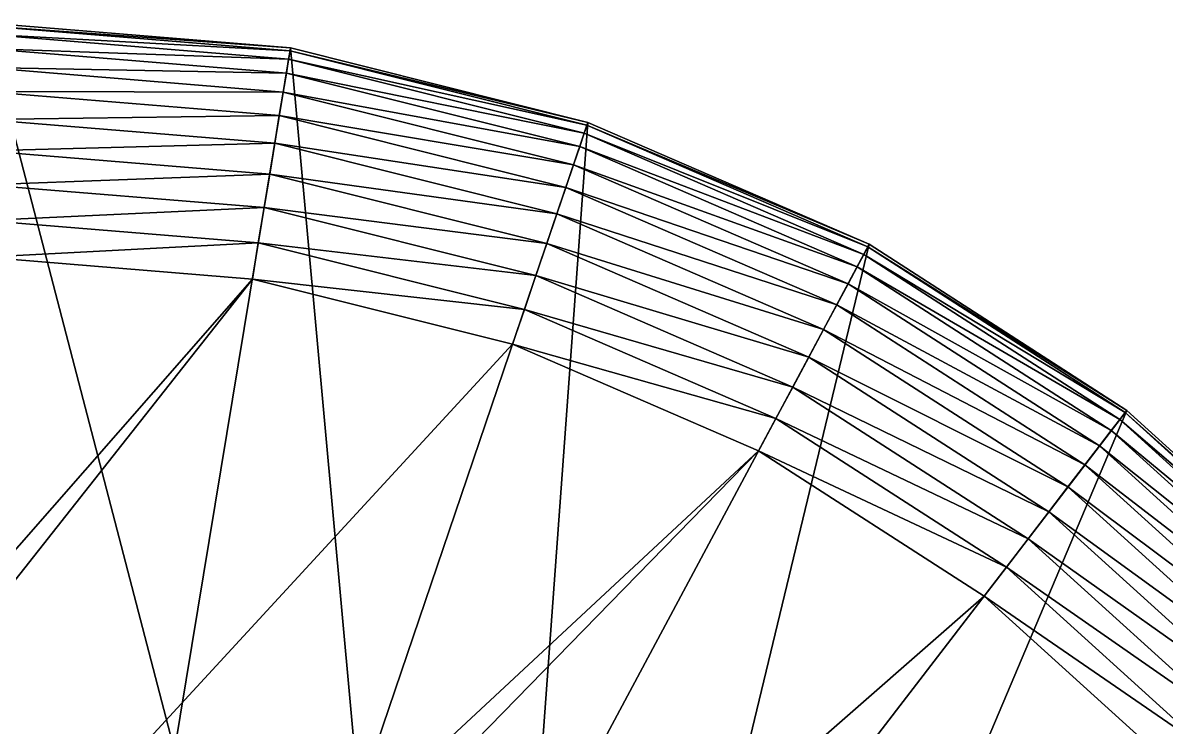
# Model space of a CAD drawing. Header units: millimetres. Extents: x 19.3 to 105.6, y 153.8 to 217.3.
# Drawn here: x 98.153 to 102.025, y 214.906 to 217.292 of the extents above; entities that cross this region are included whole.
import ezdxf

# ---------------------------------------------------------------- set-up
doc = ezdxf.new("R2010")
doc.units = ezdxf.units.MM
doc.layers.get('0').update_dxf_attribs({"color": 132, "linetype": 'CONTINUOUS'})

msp = doc.modelspace()

# ---------------------------------------------------------------- linework, layer by layer
at = {"invisible_edges": 16}
for points in [[(99.0597, 217.2073, 20.6375), (99.0597, 217.2073, 2.3749), (98.025, 217.2922, 2.3749)], [(99.0597, 217.2073, 20.6375), (98.025, 217.2922, 2.3749), (98.025, 217.2922, 20.6375)], [(99.0597, 217.2073, 2.3749), (98.6665, 214.8265, 2.3749), (98.025, 217.2922, 2.3749)], [(98.025, 217.2922, 2.3749), (98.6665, 214.8265, 2.3749), (98.025, 214.8792, 2.3749)], [(98.025, 217.2824, 20.7617), (99.0597, 217.2073, 20.6375), (98.025, 217.2922, 20.6375)], [(98.025, 217.2533, 20.8828), (99.0581, 217.1976, 20.7617), (98.025, 217.2824, 20.7617)], [(98.025, 217.2824, 20.7617), (99.0581, 217.1976, 20.7617), (99.0597, 217.2073, 20.6375)], [(98.025, 217.2056, 20.9979), (99.0534, 217.169, 20.8828), (98.025, 217.2533, 20.8828)], [(98.025, 217.2533, 20.8828), (99.0534, 217.169, 20.8828), (99.0581, 217.1976, 20.7617)], [(98.025, 217.1405, 21.1041), (99.0456, 217.1219, 20.9979), (98.025, 217.2056, 20.9979)], [(98.025, 217.2056, 20.9979), (99.0456, 217.1219, 20.9979), (99.0534, 217.169, 20.8828)], [(99.0597, 217.2073, 2.3749), (99.2909, 214.6701, 2.3749), (98.6665, 214.8265, 2.3749)], [(99.0534, 217.169, 20.8828), (100.0636, 216.9457, 20.7617), (99.0581, 217.1976, 20.7617)], [(99.0581, 217.1976, 20.7617), (100.0668, 216.9549, 20.6375), (99.0597, 217.2073, 20.6375)], [(99.0581, 217.1976, 20.7617), (100.0636, 216.9457, 20.7617), (100.0668, 216.9549, 20.6375)], [(100.0668, 216.9549, 20.6375), (100.0668, 216.9549, 2.3749), (99.0597, 217.2073, 2.3749)], [(100.0668, 216.9549, 20.6375), (99.0597, 217.2073, 2.3749), (99.0597, 217.2073, 20.6375)], [(100.0668, 216.9549, 2.3749), (99.2909, 214.6701, 2.3749), (99.0597, 217.2073, 2.3749)], [(99.0456, 217.1219, 20.9979), (100.0543, 216.9182, 20.8828), (99.0534, 217.169, 20.8828)], [(99.0534, 217.169, 20.8828), (100.0543, 216.9182, 20.8828), (100.0636, 216.9457, 20.7617)], [(98.025, 217.0597, 21.1988), (99.035, 217.0577, 21.1041), (98.025, 217.1405, 21.1041)], [(98.025, 217.1405, 21.1041), (99.035, 217.0577, 21.1041), (99.0456, 217.1219, 20.9979)], [(99.035, 217.0577, 21.1041), (100.039, 216.873, 20.9979), (99.0456, 217.1219, 20.9979)], [(99.0456, 217.1219, 20.9979), (100.039, 216.873, 20.9979), (100.0543, 216.9182, 20.8828)], [(98.025, 216.965, 21.2797), (99.0218, 216.9779, 21.1988), (98.025, 217.0597, 21.1988)], [(98.025, 217.0597, 21.1988), (99.0218, 216.9779, 21.1988), (99.035, 217.0577, 21.1041)], [(99.0218, 216.9779, 21.1988), (100.018, 216.8114, 21.1041), (99.035, 217.0577, 21.1041)], [(99.035, 217.0577, 21.1041), (100.018, 216.8114, 21.1041), (100.039, 216.873, 20.9979)], [(98.025, 216.965, 21.2797), (99.0064, 216.8845, 21.2797), (99.0218, 216.9779, 21.1988)], [(98.025, 216.8588, 21.3447), (99.0064, 216.8845, 21.2797), (98.025, 216.965, 21.2797)], [(99.0064, 216.8845, 21.2797), (99.992, 216.7348, 21.1988), (99.0218, 216.9779, 21.1988)], [(99.0218, 216.9779, 21.1988), (99.992, 216.7348, 21.1988), (100.018, 216.8114, 21.1041)], [(100.0668, 216.9549, 2.3749), (99.8814, 214.414, 2.3749), (99.2909, 214.6701, 2.3749)], [(101.0192, 216.5419, 2.3749), (99.8814, 214.414, 2.3749), (100.0668, 216.9549, 2.3749)], [(100.0543, 216.9182, 20.8828), (101.0146, 216.5333, 20.7617), (100.0636, 216.9457, 20.7617)], [(100.0636, 216.9457, 20.7617), (101.0192, 216.5419, 20.6375), (100.0668, 216.9549, 20.6375)], [(100.0636, 216.9457, 20.7617), (101.0146, 216.5333, 20.7617), (101.0192, 216.5419, 20.6375)], [(101.0192, 216.5419, 20.6375), (101.0192, 216.5419, 2.3749), (100.0668, 216.9549, 2.3749)], [(101.0192, 216.5419, 20.6375), (100.0668, 216.9549, 2.3749), (100.0668, 216.9549, 20.6375)], [(100.039, 216.873, 20.9979), (101.0009, 216.5076, 20.8828), (100.0543, 216.9182, 20.8828)], [(100.0543, 216.9182, 20.8828), (101.0009, 216.5076, 20.8828), (101.0146, 216.5333, 20.7617)], [(98.025, 216.8588, 21.3447), (98.9891, 216.7797, 21.3447), (99.0064, 216.8845, 21.2797)], [(98.025, 216.7437, 21.3924), (98.9891, 216.7797, 21.3447), (98.025, 216.8588, 21.3447)], [(98.9891, 216.7797, 21.3447), (99.9616, 216.6451, 21.2797), (99.0064, 216.8845, 21.2797)], [(99.0064, 216.8845, 21.2797), (99.9616, 216.6451, 21.2797), (99.992, 216.7348, 21.1988)], [(100.018, 216.8114, 21.1041), (100.9784, 216.4656, 20.9979), (100.039, 216.873, 20.9979)], [(100.039, 216.873, 20.9979), (100.9784, 216.4656, 20.9979), (101.0009, 216.5076, 20.8828)], [(99.992, 216.7348, 21.1988), (100.9478, 216.4082, 21.1041), (100.018, 216.8114, 21.1041)], [(100.018, 216.8114, 21.1041), (100.9478, 216.4082, 21.1041), (100.9784, 216.4656, 20.9979)], [(98.025, 216.7437, 21.3924), (98.9704, 216.6662, 21.3924), (98.9891, 216.7797, 21.3447)], [(98.9704, 216.6662, 21.3924), (99.9274, 216.5446, 21.3447), (98.9891, 216.7797, 21.3447)], [(98.9891, 216.7797, 21.3447), (99.9274, 216.5446, 21.3447), (99.9616, 216.6451, 21.2797)], [(98.025, 216.6226, 21.4215), (98.9704, 216.6662, 21.3924), (98.025, 216.7437, 21.3924)], [(99.9616, 216.6451, 21.2797), (100.9096, 216.3369, 21.1988), (99.992, 216.7348, 21.1988)], [(99.992, 216.7348, 21.1988), (100.9096, 216.3369, 21.1988), (100.9478, 216.4082, 21.1041)], [(98.025, 216.6226, 21.4215), (98.9506, 216.5467, 21.4215), (98.9704, 216.6662, 21.3924)], [(98.9506, 216.5467, 21.4215), (99.8904, 216.4356, 21.3924), (98.9704, 216.6662, 21.3924)], [(98.9704, 216.6662, 21.3924), (99.8904, 216.4356, 21.3924), (99.9274, 216.5446, 21.3447)], [(98.025, 216.4984, 21.4312), (98.9506, 216.5467, 21.4215), (98.025, 216.6226, 21.4215)], [(99.9274, 216.5446, 21.3447), (100.865, 216.2534, 21.2797), (99.9616, 216.6451, 21.2797)], [(99.9616, 216.6451, 21.2797), (100.865, 216.2534, 21.2797), (100.9096, 216.3369, 21.1988)], [(98.025, 216.4984, 21.4312), (98.9304, 216.4241, 21.4312), (98.9506, 216.5467, 21.4215)], [(98.9304, 216.4241, 21.4312), (99.8515, 216.3209, 21.4215), (98.9506, 216.5467, 21.4215)], [(98.9506, 216.5467, 21.4215), (99.8515, 216.3209, 21.4215), (99.8904, 216.4356, 21.3924)], [(101.0192, 216.5419, 2.3749), (100.4224, 214.0651, 2.3749), (99.8814, 214.414, 2.3749)], [(99.8904, 216.4356, 21.3924), (100.8149, 216.1597, 21.3447), (99.9274, 216.5446, 21.3447)], [(99.9274, 216.5446, 21.3447), (100.8149, 216.1597, 21.3447), (100.865, 216.2534, 21.2797)], [(101.8917, 215.9792, 2.3749), (100.4224, 214.0651, 2.3749), (101.0192, 216.5419, 2.3749)], [(101.0146, 216.5333, 20.7617), (101.8917, 215.9792, 20.6375), (101.0192, 216.5419, 20.6375)], [(101.8917, 215.9792, 20.6375), (101.8917, 215.9792, 2.3749), (101.0192, 216.5419, 2.3749)], [(101.8917, 215.9792, 20.6375), (101.0192, 216.5419, 2.3749), (101.0192, 216.5419, 20.6375)], [(100.9784, 216.4656, 20.9979), (101.868, 215.9483, 20.8828), (101.0009, 216.5076, 20.8828)], [(101.0009, 216.5076, 20.8828), (101.8857, 215.9714, 20.7617), (101.0146, 216.5333, 20.7617)], [(101.0009, 216.5076, 20.8828), (101.868, 215.9483, 20.8828), (101.8857, 215.9714, 20.7617)], [(101.0146, 216.5333, 20.7617), (101.8857, 215.9714, 20.7617), (101.8917, 215.9792, 20.6375)], [(98.025, 216.4984, 21.4312), (92.0501, 208.5658, 21.4312), (98.9304, 216.4241, 21.4312)], [(100.9478, 216.4082, 21.1041), (101.839, 215.9105, 20.9979), (100.9784, 216.4656, 20.9979)], [(100.9784, 216.4656, 20.9979), (101.839, 215.9105, 20.9979), (101.868, 215.9483, 20.8828)], [(98.9304, 216.4241, 21.4312), (92.0501, 208.5658, 21.4312), (92.483, 208.2455, 21.4312)], [(98.9304, 216.4241, 21.4312), (92.483, 208.2455, 21.4312), (99.8116, 216.2034, 21.4312)], [(98.9304, 216.4241, 21.4312), (99.8116, 216.2034, 21.4312), (99.8515, 216.3209, 21.4215)], [(99.8515, 216.3209, 21.4215), (100.7606, 216.0582, 21.3924), (99.8904, 216.4356, 21.3924)], [(99.8904, 216.4356, 21.3924), (100.7606, 216.0582, 21.3924), (100.8149, 216.1597, 21.3447)], [(100.9096, 216.3369, 21.1988), (101.7994, 215.8589, 21.1041), (100.9478, 216.4082, 21.1041)], [(100.9478, 216.4082, 21.1041), (101.7994, 215.8589, 21.1041), (101.839, 215.9105, 20.9979)], [(99.8116, 216.2034, 21.4312), (100.7035, 215.9514, 21.4215), (99.8515, 216.3209, 21.4215)], [(99.8515, 216.3209, 21.4215), (100.7035, 215.9514, 21.4215), (100.7606, 216.0582, 21.3924)], [(100.865, 216.2534, 21.2797), (101.7501, 215.7947, 21.1988), (100.9096, 216.3369, 21.1988)], [(100.9096, 216.3369, 21.1988), (101.7501, 215.7947, 21.1988), (101.7994, 215.8589, 21.1041)], [(100.8149, 216.1597, 21.3447), (101.6924, 215.7196, 21.2797), (100.865, 216.2534, 21.2797)], [(100.865, 216.2534, 21.2797), (101.6924, 215.7196, 21.2797), (101.7501, 215.7947, 21.1988)], [(99.8116, 216.2034, 21.4312), (92.483, 208.2455, 21.4312), (100.645, 215.8419, 21.4312)], [(99.8116, 216.2034, 21.4312), (100.645, 215.8419, 21.4312), (100.7035, 215.9514, 21.4215)], [(100.7606, 216.0582, 21.3924), (101.6278, 215.6354, 21.3447), (100.8149, 216.1597, 21.3447)], [(100.8149, 216.1597, 21.3447), (101.6278, 215.6354, 21.3447), (101.6924, 215.7196, 21.2797)], [(100.7035, 215.9514, 21.4215), (101.5577, 215.5441, 21.3924), (100.7606, 216.0582, 21.3924)], [(100.7606, 216.0582, 21.3924), (101.5577, 215.5441, 21.3924), (101.6278, 215.6354, 21.3447)], [(101.8917, 215.9792, 2.3749), (100.8992, 213.6327, 2.3749), (100.4224, 214.0651, 2.3749)], [(102.6608, 215.2818, 2.3749), (100.8992, 213.6327, 2.3749), (101.8917, 215.9792, 2.3749)], [(101.868, 215.9483, 20.8828), (102.6536, 215.2751, 20.7617), (101.8857, 215.9714, 20.7617)], [(101.8857, 215.9714, 20.7617), (102.6608, 215.2818, 20.6375), (101.8917, 215.9792, 20.6375)], [(101.8857, 215.9714, 20.7617), (102.6536, 215.2751, 20.7617), (102.6608, 215.2818, 20.6375)], [(102.6608, 215.2818, 20.6375), (102.6608, 215.2818, 2.3749), (101.8917, 215.9792, 2.3749)], [(102.6608, 215.2818, 20.6375), (101.8917, 215.9792, 2.3749), (101.8917, 215.9792, 20.6375)], [(100.645, 215.8419, 21.4312), (101.484, 215.448, 21.4215), (100.7035, 215.9514, 21.4215)], [(100.7035, 215.9514, 21.4215), (101.484, 215.448, 21.4215), (101.5577, 215.5441, 21.3924)], [(101.839, 215.9105, 20.9979), (102.6324, 215.2552, 20.8828), (101.868, 215.9483, 20.8828)], [(101.868, 215.9483, 20.8828), (102.6324, 215.2552, 20.8828), (102.6536, 215.2751, 20.7617)], [(101.7994, 215.8589, 21.1041), (102.5976, 215.2227, 20.9979), (101.839, 215.9105, 20.9979)], [(101.839, 215.9105, 20.9979), (102.5976, 215.2227, 20.9979), (102.6324, 215.2552, 20.8828)], [(100.645, 215.8419, 21.4312), (92.483, 208.2455, 21.4312), (92.8556, 207.8568, 21.4312)], [(100.645, 215.8419, 21.4312), (92.8556, 207.8568, 21.4312), (101.4083, 215.3495, 21.4312)], [(100.645, 215.8419, 21.4312), (101.4083, 215.3495, 21.4312), (101.484, 215.448, 21.4215)], [(101.7501, 215.7947, 21.1988), (102.5501, 215.1782, 21.1041), (101.7994, 215.8589, 21.1041)], [(101.7994, 215.8589, 21.1041), (102.5501, 215.1782, 21.1041), (102.5976, 215.2227, 20.9979)], [(101.6924, 215.7196, 21.2797), (102.491, 215.1229, 21.1988), (101.7501, 215.7947, 21.1988)], [(101.7501, 215.7947, 21.1988), (102.491, 215.1229, 21.1988), (102.5501, 215.1782, 21.1041)], [(101.6278, 215.6354, 21.3447), (102.4219, 215.0582, 21.2797), (101.6924, 215.7196, 21.2797)], [(101.6924, 215.7196, 21.2797), (102.4219, 215.0582, 21.2797), (102.491, 215.1229, 21.1988)], [(101.5577, 215.5441, 21.3924), (102.3444, 214.9856, 21.3447), (101.6278, 215.6354, 21.3447)], [(101.6278, 215.6354, 21.3447), (102.3444, 214.9856, 21.3447), (102.4219, 215.0582, 21.2797)], [(101.484, 215.448, 21.4215), (102.2604, 214.907, 21.3924), (101.5577, 215.5441, 21.3924)], [(101.5577, 215.5441, 21.3924), (102.2604, 214.907, 21.3924), (102.3444, 214.9856, 21.3447)], [(101.4083, 215.3495, 21.4312), (102.1719, 214.8242, 21.4215), (101.484, 215.448, 21.4215)], [(101.484, 215.448, 21.4215), (102.1719, 214.8242, 21.4215), (102.2604, 214.907, 21.3924)], [(92.8556, 207.8568, 21.4312), (102.0813, 214.7393, 21.4312), (101.4083, 215.3495, 21.4312)], [(101.4083, 215.3495, 21.4312), (102.0813, 214.7393, 21.4312), (102.1719, 214.8242, 21.4215)], [(102.6608, 215.2818, 2.3749), (101.2992, 213.1284, 2.3749), (100.8992, 213.6327, 2.3749)], [(103.3059, 214.4684, 2.3749), (101.2992, 213.1284, 2.3749), (102.6608, 215.2818, 2.3749)]]:
    msp.add_3dface(points, dxfattribs=at)

doc.saveas('drawing.dxf')
